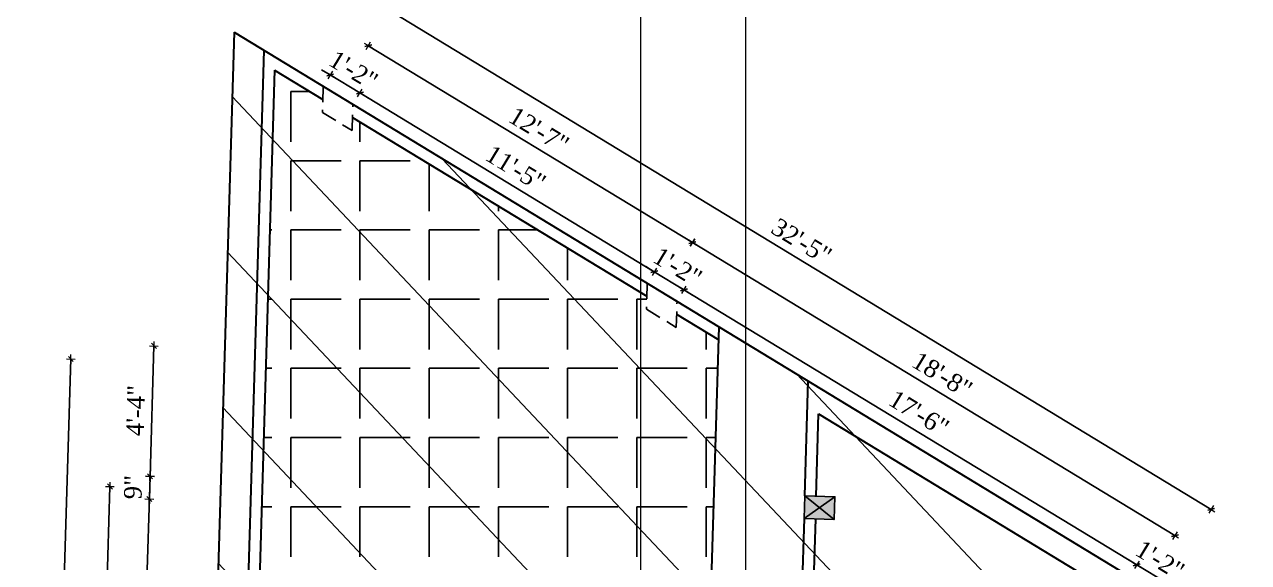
# Model space of a CAD drawing. Header units: inches. Extents: x 4069 to 291496, y -47643 to 12535.
# Drawn here: x 145267.3 to 145753.4, y -22747.5 to -22533.6 of the extents above; entities that cross this region are included whole.
import ezdxf

# ---------------------------------------------------------------- set-up
doc = ezdxf.new("R2010")
doc.units = ezdxf.units.IN
doc.header["$LTSCALE"] = 5
doc.header["$MEASUREMENT"] = 0
doc.linetypes.add('HIDDEN', pattern=[0.375, 0.25, -0.125])
doc.layers.add('A-WALL', color=7, linetype='Continuous', lineweight=9)
doc.layers.add('Dimension', color=7, linetype='Continuous', lineweight=18)
doc.layers.add('dim line', color=7, linetype='Continuous', lineweight=15, true_color=0xfab2b2)
doc.layers.add('WALL', color=7, linetype='Continuous')
doc.styles.add('ordinary', font='times.ttf')
doc.dimstyles.new('Copy of 96', dxfattribs={"dimtxt": 7, "dimasz": 4, "dimexe": 0.5, "dimexo": 0.5, "dimgap": 3, "dimtad": 1, "dimdec": 1, "dimzin": 11, "dimdsep": 46, "dimlunit": 4, "dimtxsty": 'ordinary', "dimblk": 'OBLIQUE', "dimcen": 0.09, "dimse1": 1, "dimse2": 1, "dimclrt": 6, "dimazin": 0, "dimtfac": 1, "dimtdec": 1, "dimtix": 1, "dimtmove": 2, "dimatfit": 3, "dimldrblk": 'leader', "dimfxl": 0.5, "dimfxlon": 1, "dimtolj": 1, "dimtzin": 0, "dimarcsym": 0})

# ---------------------------------------------------------------- blocks, each defined once
blk = doc.blocks.new('oblique')
at = {"color": 0, "lineweight": -2}
blk.add_line((0.25, 0.25), (-0.25, -0.25), dxfattribs=at)
at = {"layer": 'dim line', "lineweight": 9}
for p, q in [((-0.4375, 0), (0.4375, 0)), ((0, 0.4375), (0, -0.4375))]:
    blk.add_line(p, q, dxfattribs=at)
blk = doc.blocks.new('*D4800')
at = {"layer": 'A-WALL', "color": 0, "lineweight": -2, "ltscale": 50, "transparency": 16777216}
blk.add_line((145296.75, -22866.52), (145301.21, -22717.24), dxfattribs=at)
at = {"layer": 'Defpoints', "color": 0, "ltscale": 50, "transparency": 16777216}
for p in [(145301.21, -22717.24), (145577.01, -22725.47), (145572.56, -22874.76)]:
    blk.add_point(p, dxfattribs=at)
at = {"layer": 'A-WALL', "color": 0, "lineweight": -2, "ltscale": 50, "transparency": 16777216, "xscale": 4, "yscale": 4, "zscale": 4}
for p, rotation in [((145301.21, -22717.24), 88.28998542889802), ((145296.75, -22866.52), 268.289985428898)]:
    blk.add_blockref('oblique', p, dxfattribs=dict(at, rotation=rotation))
at = {"layer": 'A-WALL', "color": 6, "ltscale": 50, "transparency": 16777216, "insert": (145292.42, -22791.68), "char_height": 7, "attachment_point": 5, "rotation": 88.29, "style": 'ordinary'}
blk.add_mtext('\\A1;12\'-5"', dxfattribs=at)
blk = doc.blocks.new('_OBLIQUE')
at = {"color": 0, "linetype": 'ByBlock'}
blk.add_line((-0.5, -0.5), (0.5, 0.5), dxfattribs=at)
blk = doc.blocks.new('leader')
at = {"layer": 'Dimension'}
for p, q in [((0, -4.33), (0, 4.33)), ((-4.42, 0), (4.42, 0))]:
    blk.add_line(p, q, dxfattribs=at)
blk = doc.blocks.new('*D4801')
at = {"layer": 'A-WALL', "color": 0, "lineweight": -2, "ltscale": 50, "transparency": 16777216}
blk.add_line((145271.95, -23126.84), (145285.69, -22666.54), dxfattribs=at)
at = {"layer": 'Defpoints', "color": 0, "ltscale": 50, "transparency": 16777216}
for p in [(145285.69, -22666.54), (145578.51, -22675.29), (145564.77, -23135.58)]:
    blk.add_point(p, dxfattribs=at)
at = {"layer": 'A-WALL', "color": 0, "lineweight": -2, "ltscale": 50, "transparency": 16777216, "xscale": 4, "yscale": 4, "zscale": 4}
for p, rotation in [((145285.69, -22666.54), 88.28998542889802), ((145271.95, -23126.84), 268.289985428898)]:
    blk.add_blockref('oblique', p, dxfattribs=dict(at, rotation=rotation))
at = {"layer": 'A-WALL', "color": 6, "ltscale": 50, "transparency": 16777216, "insert": (145272.26, -22896.5), "char_height": 7, "attachment_point": 5, "rotation": 88.29, "style": 'ordinary'}
blk.add_mtext('\\A1;38\'-5"', dxfattribs=at)
blk = doc.blocks.new('*D4802')
at = {"layer": 'A-WALL', "color": 0, "lineweight": -2, "ltscale": 50, "transparency": 16777216}
for p, q in [((145388.69, -22553.63), (145385.28, -22551.55)), ((145388.69, -22553.63), (145400.49, -22560.8)), ((145400.49, -22560.8), (145403.9, -22562.88))]:
    blk.add_line(p, q, dxfattribs=at)
at = {"layer": 'Defpoints', "color": 0, "ltscale": 50, "transparency": 16777216}
for p in [(145385.92, -22558.19), (145400.49, -22560.8), (145397.71, -22565.36)]:
    blk.add_point(p, dxfattribs=at)
at = {"layer": 'A-WALL', "color": 0, "lineweight": -2, "ltscale": 50, "transparency": 16777216, "xscale": 4, "yscale": 4, "zscale": 4}
for p, rotation in [((145388.69, -22553.63), 328.7014709228608), ((145400.49, -22560.8), 148.7014709228608)]:
    blk.add_blockref('oblique', p, dxfattribs=dict(at, rotation=rotation))
at = {"layer": 'A-WALL', "color": 6, "ltscale": 50, "transparency": 16777216, "insert": (145397.97, -22551.66), "char_height": 7, "attachment_point": 5, "rotation": 328.7015, "style": 'ordinary'}
blk.add_mtext('\\A1;1\'-2"', dxfattribs=at)
blk = doc.blocks.new('*D4803')
at = {"layer": 'A-WALL', "color": 0, "lineweight": -2, "ltscale": 50, "transparency": 16777216}
blk.add_line((145400.49, -22560.8), (145517.42, -22631.89), dxfattribs=at)
at = {"layer": 'Defpoints', "color": 0, "ltscale": 50, "transparency": 16777216}
for p in [(145397.71, -22565.36), (145517.42, -22631.89), (145514.64, -22636.45)]:
    blk.add_point(p, dxfattribs=at)
at = {"layer": 'A-WALL', "color": 0, "lineweight": -2, "ltscale": 50, "transparency": 16777216, "xscale": 4, "yscale": 4, "zscale": 4}
for p, rotation in [((145400.49, -22560.8), 148.7014709242149), ((145517.42, -22631.89), 328.701470924215)]:
    blk.add_blockref('oblique', p, dxfattribs=dict(at, rotation=rotation))
at = {"layer": 'A-WALL', "color": 6, "ltscale": 50, "transparency": 16777216, "insert": (145462.36, -22590.74), "char_height": 7, "attachment_point": 5, "rotation": 328.7015, "style": 'ordinary'}
blk.add_mtext('\\A1;11\'-5"', dxfattribs=at)
blk = doc.blocks.new('*D4804')
at = {"layer": 'A-WALL', "color": 0, "lineweight": -2, "ltscale": 50, "transparency": 16777216}
for p, q in [((145517.42, -22631.89), (145514, -22629.81)), ((145517.42, -22631.89), (145529.21, -22639.06)), ((145529.21, -22639.06), (145532.63, -22641.14))]:
    blk.add_line(p, q, dxfattribs=at)
at = {"layer": 'Defpoints', "color": 0, "ltscale": 50, "transparency": 16777216}
for p in [(145514.64, -22636.45), (145529.21, -22639.06), (145526.43, -22643.62)]:
    blk.add_point(p, dxfattribs=at)
at = {"layer": 'A-WALL', "color": 0, "lineweight": -2, "ltscale": 50, "transparency": 16777216, "xscale": 4, "yscale": 4, "zscale": 4}
for p, rotation in [((145517.42, -22631.89), 328.701470924215), ((145529.21, -22639.06), 148.7014709242149)]:
    blk.add_blockref('oblique', p, dxfattribs=dict(at, rotation=rotation))
at = {"layer": 'A-WALL', "color": 6, "ltscale": 50, "transparency": 16777216, "insert": (145526.69, -22629.92), "char_height": 7, "attachment_point": 5, "rotation": 328.7015, "style": 'ordinary'}
blk.add_mtext('\\A1;1\'-2"', dxfattribs=at)
blk = doc.blocks.new('*D4805')
at = {"layer": 'A-WALL', "color": 0, "lineweight": -2, "ltscale": 50, "transparency": 16777216}
blk.add_line((145529.21, -22639.06), (145709.03, -22748.38), dxfattribs=at)
at = {"layer": 'Defpoints', "color": 0, "ltscale": 50, "transparency": 16777216}
for p in [(145526.43, -22643.62), (145709.03, -22748.38), (145706.25, -22752.95)]:
    blk.add_point(p, dxfattribs=at)
at = {"layer": 'A-WALL', "color": 0, "lineweight": -2, "ltscale": 50, "transparency": 16777216, "xscale": 4, "yscale": 4, "zscale": 4}
for p, rotation in [((145529.21, -22639.06), 148.7014709242149), ((145709.03, -22748.38), 328.701470924215)]:
    blk.add_blockref('oblique', p, dxfattribs=dict(at, rotation=rotation))
at = {"layer": 'A-WALL', "color": 6, "ltscale": 50, "transparency": 16777216, "insert": (145622.53, -22688.11), "char_height": 7, "attachment_point": 5, "rotation": 328.7015, "style": 'ordinary'}
blk.add_mtext('\\A1;17\'-6"', dxfattribs=at)
blk = doc.blocks.new('*D4806')
at = {"layer": 'A-WALL', "color": 0, "lineweight": -2, "ltscale": 50, "transparency": 16777216}
for p, q in [((145709.03, -22748.38), (145705.61, -22746.3)), ((145709.03, -22748.38), (145720.82, -22755.55)), ((145720.82, -22755.55), (145724.24, -22757.63))]:
    blk.add_line(p, q, dxfattribs=at)
at = {"layer": 'Defpoints', "color": 0, "ltscale": 50, "transparency": 16777216}
for p in [(145706.25, -22752.95), (145720.82, -22755.55), (145718.04, -22760.12)]:
    blk.add_point(p, dxfattribs=at)
at = {"layer": 'A-WALL', "color": 0, "lineweight": -2, "ltscale": 50, "transparency": 16777216, "xscale": 4, "yscale": 4, "zscale": 4}
for p, rotation in [((145709.03, -22748.38), 328.701470924215), ((145720.82, -22755.55), 148.7014709242149)]:
    blk.add_blockref('oblique', p, dxfattribs=dict(at, rotation=rotation))
at = {"layer": 'A-WALL', "color": 6, "ltscale": 50, "transparency": 16777216, "insert": (145718.3, -22746.41), "char_height": 7, "attachment_point": 5, "rotation": 328.7015, "style": 'ordinary'}
blk.add_mtext('\\A1;1\'-2"', dxfattribs=at)
blk = doc.blocks.new('*D4807')
at = {"layer": 'A-WALL', "color": 0, "lineweight": -2, "ltscale": 50, "transparency": 16777216}
blk.add_line((145724.17, -22736.75), (145532.56, -22620.26), dxfattribs=at)
at = {"layer": 'Defpoints', "color": 0, "ltscale": 50, "transparency": 16777216}
for p in [(145532.56, -22620.26), (145520.54, -22640.04), (145712.15, -22756.53)]:
    blk.add_point(p, dxfattribs=at)
at = {"layer": 'A-WALL', "color": 0, "lineweight": -2, "ltscale": 50, "transparency": 16777216, "xscale": 4, "yscale": 4, "zscale": 4}
for p, rotation in [((145532.56, -22620.26), 148.7014709227811), ((145724.17, -22736.75), 328.701470922781)]:
    blk.add_blockref('oblique', p, dxfattribs=dict(at, rotation=rotation))
at = {"layer": 'A-WALL', "color": 6, "ltscale": 50, "transparency": 16777216, "insert": (145631.78, -22672.9), "char_height": 7, "attachment_point": 5, "rotation": 328.7015, "style": 'ordinary'}
blk.add_mtext('\\A1;18\'-8"', dxfattribs=at)
blk = doc.blocks.new('*D4808')
at = {"layer": 'A-WALL', "color": 0, "lineweight": -2, "ltscale": 50, "transparency": 16777216}
blk.add_line((145532.56, -22620.26), (145403.84, -22542), dxfattribs=at)
at = {"layer": 'Defpoints', "color": 0, "ltscale": 50, "transparency": 16777216}
for p in [(145403.84, -22542), (145391.82, -22561.78), (145520.54, -22640.04)]:
    blk.add_point(p, dxfattribs=at)
at = {"layer": 'A-WALL', "color": 0, "lineweight": -2, "ltscale": 50, "transparency": 16777216, "xscale": 4, "yscale": 4, "zscale": 4}
for p, rotation in [((145403.84, -22542), 148.7014709242149), ((145532.56, -22620.26), 328.701470924215)]:
    blk.add_blockref('oblique', p, dxfattribs=dict(at, rotation=rotation))
at = {"layer": 'A-WALL', "color": 6, "ltscale": 50, "transparency": 16777216, "insert": (145471.62, -22575.51), "char_height": 7, "attachment_point": 5, "rotation": 328.7015, "style": 'ordinary'}
blk.add_mtext('\\A1;12\'-7"', dxfattribs=at)
blk = doc.blocks.new('*D4809')
at = {"layer": 'A-WALL', "color": 0, "lineweight": -2, "ltscale": 50, "transparency": 16777216}
blk.add_line((145406.45, -22524.42), (145738.58, -22726.34), dxfattribs=at)
at = {"layer": 'Defpoints', "color": 0, "ltscale": 50, "transparency": 16777216}
for p in [(145385.92, -22558.19), (145738.58, -22726.34), (145718.04, -22760.12)]:
    blk.add_point(p, dxfattribs=at)
at = {"layer": 'A-WALL', "color": 0, "lineweight": -2, "ltscale": 50, "transparency": 16777216, "xscale": 4, "yscale": 4, "zscale": 4}
for p, rotation in [((145406.45, -22524.42), 148.7014709227731), ((145738.58, -22726.34), 328.7014709227732)]:
    blk.add_blockref('oblique', p, dxfattribs=dict(at, rotation=rotation))
at = {"layer": 'A-WALL', "color": 6, "ltscale": 50, "transparency": 16777216, "insert": (145575.92, -22619.77), "char_height": 7, "attachment_point": 5, "rotation": 328.7015, "style": 'ordinary'}
blk.add_mtext('\\A1;32\'-5"', dxfattribs=at)
blk = doc.blocks.new('*D4821')
at = {"layer": 'A-WALL', "color": 0, "lineweight": -2, "ltscale": 50, "transparency": 16777216}
for p, q in [((145317.14, -22713.21), (145317.26, -22709.21)), ((145317.14, -22713.21), (145316.87, -22722.21)), ((145316.87, -22722.21), (145316.75, -22726.2))]:
    blk.add_line(p, q, dxfattribs=at)
at = {"layer": 'Defpoints', "color": 0, "ltscale": 50, "transparency": 16777216}
for p in [(145316.87, -22722.21), (145577.15, -22720.97), (145576.88, -22729.97)]:
    blk.add_point(p, dxfattribs=at)
at = {"layer": 'A-WALL', "color": 0, "lineweight": -2, "ltscale": 50, "transparency": 16777216, "xscale": 4, "yscale": 4, "zscale": 4}
for p, rotation in [((145317.14, -22713.21), 268.289985428898), ((145316.87, -22722.21), 88.28998542889802)]:
    blk.add_blockref('oblique', p, dxfattribs=dict(at, rotation=rotation))
at = {"layer": 'A-WALL', "color": 6, "ltscale": 50, "transparency": 16777216, "insert": (145310.43, -22717.51), "char_height": 7, "attachment_point": 5, "rotation": 88.29, "style": 'ordinary'}
blk.add_mtext('\\A1;9"', dxfattribs=at)
blk = doc.blocks.new('*D4845')
at = {"layer": 'A-WALL', "color": 0, "lineweight": -2, "ltscale": 50, "transparency": 16777216}
blk.add_line((145317.14, -22713.21), (145312.68, -22862.5), dxfattribs=at)
at = {"layer": 'Defpoints', "color": 0, "ltscale": 50, "transparency": 16777216}
for p in [(145577.15, -22720.97), (145312.68, -22862.5), (145572.69, -22870.26)]:
    blk.add_point(p, dxfattribs=at)
at = {"layer": 'A-WALL', "color": 0, "lineweight": -2, "ltscale": 50, "transparency": 16777216, "xscale": 4, "yscale": 4, "zscale": 4}
for p, rotation in [((145317.14, -22713.21), 88.28998542889805), ((145312.68, -22862.5), 268.289985428898)]:
    blk.add_blockref('oblique', p, dxfattribs=dict(at, rotation=rotation))
at = {"layer": 'A-WALL', "color": 6, "ltscale": 50, "transparency": 16777216, "insert": (145308.35, -22787.66), "char_height": 7, "attachment_point": 5, "rotation": 88.29, "style": 'ordinary'}
blk.add_mtext('\\A1;12\'-5"', dxfattribs=at)
blk = doc.blocks.new('*D4822')
at = {"layer": 'A-WALL', "color": 0, "lineweight": -2, "ltscale": 50, "transparency": 16777216}
blk.add_line((145317.14, -22713.21), (145318.68, -22661.35), dxfattribs=at)
at = {"layer": 'Defpoints', "color": 0, "ltscale": 50, "transparency": 16777216}
for p in [(145318.68, -22661.35), (145578.63, -22669.11), (145577.15, -22720.97)]:
    blk.add_point(p, dxfattribs=at)
at = {"layer": 'A-WALL', "color": 0, "lineweight": -2, "ltscale": 50, "transparency": 16777216, "xscale": 4, "yscale": 4, "zscale": 4}
for p, rotation in [((145318.68, -22661.35), 88.28998542889802), ((145317.14, -22713.21), 268.289985428898)]:
    blk.add_blockref('oblique', p, dxfattribs=dict(at, rotation=rotation))
at = {"layer": 'A-WALL', "color": 6, "ltscale": 50, "transparency": 16777216, "insert": (145311.41, -22687.08), "char_height": 7, "attachment_point": 5, "rotation": 88.29, "style": 'ordinary'}
blk.add_mtext('\\A1;4\'-4"', dxfattribs=at)

msp = doc.modelspace()

# ---------------------------------------------------------------- hatches: boundary and pattern name
at = {"layer": 'WALL', "linetype": 'ByBlock', "ltscale": 5, "true_color": 0xf8991e}
h = msp.add_hatch(dxfattribs=at)
h.set_pattern_fill('ANSI31', color=30, scale=350, angle=268.2899854)
h.set_pattern_definition([(313.29, (148882.345, -15274.103), (31.8453, 29.99899), [])])
h.paths.add_polyline_path([(145350.54585, -22536.68776), (145753.41617, -22781.62259), (145742.71974, -23139.91094), (145332.83038, -23130.0861)])
h = msp.add_hatch(dxfattribs=at)
h.set_pattern_fill('ANGLE', color=30, scale=100, angle=270)
h.set_pattern_definition([(270, (168665.478, 101684.72), (27.5, -1e-14), [20, -7.5]), (360, (168665.478, 101684.72), (1e-14, 27.5), [20, -7.5])])
h.paths.add_polyline_path([(145349.46035, -23125.97895), (145368.95525, -23126.44097), (145369.08953, -23121.94289), (145381.08639, -23122.2272), (145380.95211, -23126.72529), (145441.41276, -23128.15816), (145441.41276, -23093.64848), (145529.94289, -23095.74658), (145542.98309, -22658.95108), (145526.27871, -22648.79524), (145526.12429, -22653.96777), (145514.33296, -22646.79894), (145514.48739, -22641.62642), (145397.55673, -22570.53558), (145397.40231, -22575.7081), (145385.61098, -22568.53928), (145385.7654, -22563.36675), (145366.6045, -22551.71741)])
h.paths.add_polyline_path([(145463.46336, -22846.71198), (145461.86319, -22900.2993), (145437.95622, -22899.58541), (145439.55639, -22845.99809)], flags=16)
h = msp.add_hatch(color=30, dxfattribs=at)
h.dxf.hatch_style = 1
h.paths.add_polyline_path([(145583.01056, -22725.65009), (145577.14751, -22720.97305), (145576.87894, -22729.96904)])
h.paths.add_polyline_path([(145576.87894, -22729.96904), (145588.8736, -22730.32714), (145583.01056, -22725.65009)])
h.paths.add_polyline_path([(145583.01056, -22725.65009), (145588.8736, -22730.32714), (145589.14217, -22721.33114)])
h.paths.add_polyline_path([(145589.14217, -22721.33114), (145577.14751, -22720.97305), (145583.01056, -22725.65009)])

# ---------------------------------------------------------------- linework, layer by layer
at = {"color": 1, "ltscale": 5}
for p, q in [((145576.87894, -22729.96904), (145589.14217, -22721.33114)), ((145577.14751, -22720.97305), (145588.8736, -22730.32714))]:
    msp.add_line(p, q, dxfattribs=at)
at = {"layer": 'A-WALL', "lineweight": 30}
for p, q in [((145350.54585, -22536.68776), (145332.83038, -23130.0861)), ((145350.54585, -22536.68776), (145753.41617, -22781.62259)), ((145362.33717, -22543.85658), (145344.82724, -23130.37041)), ((145366.6045, -22551.71741), (145349.46035, -23125.97895)), ((145366.6045, -22551.71741), (145385.7654, -22563.36675)), ((145397.55673, -22570.53558), (145514.48739, -22641.62642)), ((145526.27871, -22648.79524), (145542.98309, -22658.95108)), ((145528.91336, -23130.23187), (145543.13751, -22653.77855)), ((145577.14751, -22720.97305), (145578.51149, -22675.28503)), ((145581.64551, -22721.10734), (145582.6244, -22688.31838)), ((145582.6244, -22688.31838), (145717.73335, -22770.46116)), ((145576.87894, -22729.96904), (145575.54578, -22774.62482)), ((145581.37694, -22730.10333), (145580.04378, -22774.7591))]:
    msp.add_line(p, q, dxfattribs=at)
at = {"layer": 'A-WALL', "ltscale": 5}
for p in [(145512.0521, -23123.42402), (145553.78352, -23113.86569)]:
    msp.add_xline(p, (0, 1), dxfattribs=at)
at = {"layer": 'WALL', "color": 2, "linetype": 'HIDDEN', "ltscale": 5}
for points in [[(145385.91983, -22558.19423), (145385.61098, -22568.53928), (145397.40231, -22575.7081), (145397.71115, -22565.36305)], [(145514.64181, -22636.45389), (145514.33296, -22646.79894), (145526.12429, -22653.96777), (145526.43314, -22643.62272)]]:
    msp.add_lwpolyline(points, close=True, dxfattribs=at)
at = {"layer": 'WALL', "color": 2, "linetype": 'ByBlock', "ltscale": 5}
msp.add_lwpolyline([(145577.14751, -22720.97305), (145576.87894, -22729.96904), (145588.8736, -22730.32714), (145589.14217, -22721.33114)], close=True, dxfattribs=at)

# ---------------------------------------------------------------- dimensions: what is measured, and where the dimension line sits
at = {"layer": 'A-WALL', "ltscale": 50}
for p1, p2, distance, picture, middle in [((145385.91983, -22558.19423), (145718.04219, -22760.11611), 39.52759, '*D4809', (145575.92368, -22619.77413)), ((145385.91983, -22558.19423), (145397.71115, -22565.36305), 5.34192, '*D4802', (145397.96733, -22551.66005)), ((145712.14653, -22756.5317), (145520.53747, -22640.03831), -23.15088, '*D4807', (145631.77701, -22672.8974))]:
    dim = msp.add_aligned_dim(p1=p1, p2=p2, distance=distance, dimstyle='Copy of 96', override={"dimdec": 0, "dimblk": 'oblique', "dimtdec": 0, "dimarcsym": 1}, dxfattribs=at)
    dim.commit()
    dim.dimension.update_dxf_attribs({"geometry": picture, "text_midpoint": middle})
for base, p1, p2, angle, picture, middle in [((145403.84231, -22541.99686), (145520.53747, -22640.03831), (145391.81549, -22561.77864), 328.7014709, '*D4808', (145471.61673, -22575.51225)), ((145517.41692, -22631.88937), (145397.71115, -22565.36305), (145514.64181, -22636.45389), 148.7014709, '*D4803', (145462.35979, -22590.73813)), ((145529.20825, -22639.0582), (145514.64181, -22636.45389), (145526.43314, -22643.62272), 148.7014709, '*D4804', (145526.68932, -22629.91971)), ((145709.02598, -22748.38277), (145526.43314, -22643.62272), (145706.25087, -22752.94729), 148.7014709, '*D4805', (145622.53055, -22688.10604)), ((145318.68485, -22661.34728), (145577.14751, -22720.97305), (145578.63415, -22669.10788), 268.2899854, '*D4822', (145311.41357, -22687.08499)), ((145285.68924, -22666.54304), (145564.76965, -23135.5829), (145578.51149, -22675.28503), 268.2899854, '*D4801', (145272.26067, -22896.4962)), ((145312.67972, -22862.49545), (145577.14751, -22720.97305), (145572.69073, -22870.25788), 268.2899854, '*D4845', (145308.35048, -22787.65726)), ((145316.86794, -22722.20661), (145577.14751, -22720.97305), (145576.87894, -22729.96904), 268.2899854, '*D4821', (145310.4345, -22717.51254)), ((145301.2086, -22717.23711), (145572.55644, -22874.75588), (145577.01323, -22725.47105), 268.2899854, '*D4800', (145292.42256, -22791.68375)), ((145720.81731, -22755.55159), (145706.25087, -22752.94729), (145718.04219, -22760.11611), 148.7014709, '*D4806', (145718.29837, -22746.41311))]:
    dim = msp.add_linear_dim(base=base, p1=p1, p2=p2, angle=angle, dimstyle='Copy of 96', override={"dimdec": 0, "dimblk": 'oblique', "dimtdec": 0, "dimarcsym": 1}, dxfattribs=at)
    dim.commit()
    dim.dimension.update_dxf_attribs({"geometry": picture, "text_midpoint": middle})

doc.saveas('drawing.dxf')
